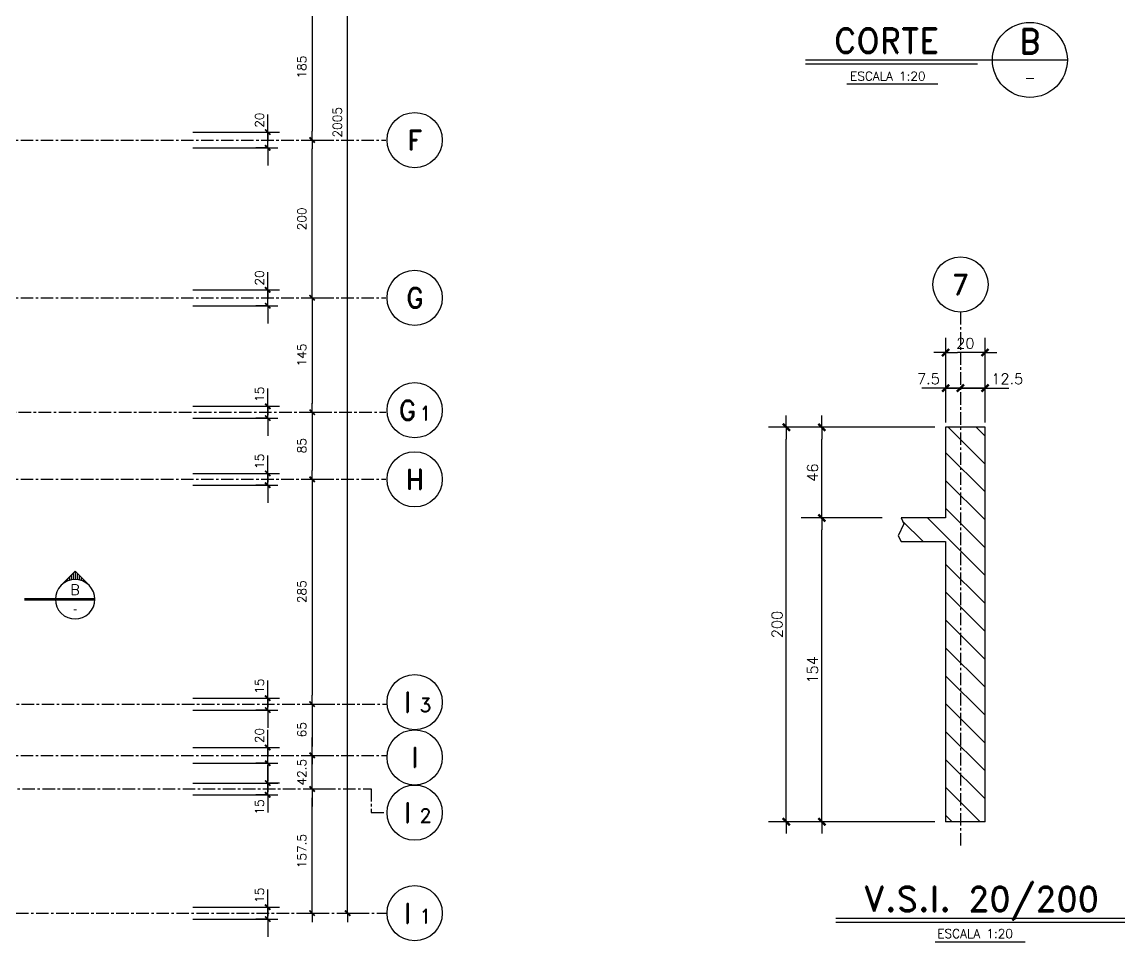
# Model space of a CAD drawing. Header units: millimetres. Extents: x -656237 to -652202, y 83238 to 86298.
# Drawn here: x -653600 to -652202, y 83792 to 84958 of the extents above; entities that cross this region are included whole.
import ezdxf
from ezdxf.enums import TextEntityAlignment as Align

# ---------------------------------------------------------------- set-up
doc = ezdxf.new("R2010")
doc.units = ezdxf.units.MM
doc.header["$LTSCALE"] = 0.5
doc.linetypes.add('CENTER', pattern=[50.8, 31.75, -6.35, 6.35, -6.35])
doc.linetypes.add('HIDDEN', pattern=[0.375, 0.25, -0.125])
for name, color, linetype in [('A-LINEA 015', 6, 'Continuous'), ('CONTORNOS', 3, 'Continuous'), ('CORTES', 5, 'Continuous'), ('COTAS', 5, 'Continuous'), ('Cotas2', 1, 'Continuous'), ('EJES', 1, 'CENTER'), ('HATCH2', 1, 'HIDDEN')]:
    doc.layers.add(name, color=color, linetype=linetype)
doc.styles.add('ROMAND', font='romand')
doc.styles.add('ROMANS', font='romans')
doc.styles.add('SIETE50', font='ROMAND.SHX', dxfattribs={"height": 31.5})
doc.styles.get("Standard").update_dxf_attribs({"font": 'techl___.ttf'})
doc.dimstyles.new('ING-50', dxfattribs={"dimscale": 5, "dimtxt": 2.25, "dimasz": 2.25, "dimexe": 3, "dimexo": 0, "dimgap": 1.5, "dimtad": 1, "dimdec": 1, "dimzin": 12, "dimdsep": 46, "dimtxsty": 'ROMANS', "dimblk1": 'TICK1', "dimblk2": 'TICK1', "dimsah": 1, "dimcen": 0.09, "dimclrd": 2, "dimclre": 1, "dimclrt": 3, "dimadec": 1, "dimazin": 3, "dimtfac": 1, "dimtdec": 1, "dimtix": 1, "dimtmove": 2, "dimatfit": 3, "dimfxl": 3, "dimtolj": 1, "dimtzin": 12, "dimarcsym": 0})
doc.dimstyles.new('ING20', dxfattribs={"dimscale": 50, "dimtxt": 0.27, "dimasz": 0.3, "dimexe": 0.3, "dimexo": 1, "dimgap": 0.1, "dimtad": 1, "dimlfac": 0.4, "dimzin": 12, "dimdsep": 46, "dimtxsty": 'ROMANS', "dimblk1": 'TICK1', "dimblk2": 'TICK1', "dimsah": 1, "dimcen": 0.09, "dimse1": 1, "dimse2": 1, "dimclrd": 2, "dimclre": 1, "dimclrt": 3, "dimadec": 0, "dimazin": 0, "dimtfac": 1, "dimtix": 1, "dimtmove": 2, "dimatfit": 3, "dimldrblk": 'TICK1', "dimfxl": 1, "dimtolj": 1, "dimtzin": 12, "dimarcsym": 0})

# ---------------------------------------------------------------- blocks, each defined once
blk = doc.blocks.new('EJE-1')
at = {"color": 3, "linetype": 'Continuous'}
blk.add_circle((0, 0), 35, dxfattribs=at)
at = {"color": 5, "linetype": 'Continuous', "style": 'ROMAND'}
blk.add_attdef('0', text='', height=25, dxfattribs=at).set_placement((0.2, 0), align=Align.MIDDLE)
blk = doc.blocks.new('TICK1')
at = {"color": 2}
for points in [[(0, 0), (-1, 0)], [(0, 0), (1, 0)]]:
    blk.add_lwpolyline(points, dxfattribs=at)
at = {"color": 2, "const_width": 0.2}
blk.add_lwpolyline([(-0.3, -0.3), (0.3, 0.3)], dxfattribs=at)
blk = doc.blocks.new('*D12')
at = {"layer": 'COTAS', "color": 2, "lineweight": -2}
for p, q in [((-653288.7, 84629.5), (-653288.7, 84640.8)), ((-653288.7, 84598.3), (-653288.7, 84618.3)), ((-653288.7, 84587), (-653288.7, 84575.8))]:
    blk.add_line(p, q, dxfattribs=at)
at = {"layer": 'COTAS', "color": 1, "lineweight": -2}
for p, q in [((-653288.7, 84618.3), (-653273.7, 84618.3)), ((-653288.7, 84598.3), (-653303.7, 84598.3))]:
    blk.add_line(p, q, dxfattribs=at)
at = {"layer": 'Defpoints', "color": 0}
for p in [(-653288.7, 84618.3), (-653288.7, 84618.3), (-653288.7, 84598.3)]:
    blk.add_point(p, dxfattribs=at)
at = {"layer": 'COTAS', "color": 2, "lineweight": -2, "xscale": 11.25, "yscale": 11.25, "zscale": 11.25}
for p, rotation in [((-653288.7, 84618.3), 270), ((-653288.7, 84598.3), 90)]:
    blk.add_blockref('TICK1', p, dxfattribs=dict(at, rotation=rotation))
at = {"layer": 'COTAS', "color": 3, "insert": (-653299.2, 84633.5), "char_height": 11.25, "attachment_point": 5, "rotation": 90, "style": 'ROMANS'}
blk.add_mtext('\\A1;20', dxfattribs=at)
blk = doc.blocks.new('*D13')
at = {"layer": 'COTAS', "color": 2, "lineweight": -2}
for p, q in [((-653288.7, 84049.5), (-653288.7, 84060.8)), ((-653288.7, 84018.3), (-653288.7, 84038.3)), ((-653288.7, 84007), (-653288.7, 83995.8))]:
    blk.add_line(p, q, dxfattribs=at)
at = {"layer": 'COTAS', "color": 1, "lineweight": -2}
for p, q in [((-653288.7, 84038.3), (-653273.7, 84038.3)), ((-653288.7, 84018.3), (-653303.7, 84018.3))]:
    blk.add_line(p, q, dxfattribs=at)
at = {"layer": 'Defpoints', "color": 0}
for p in [(-653288.7, 84038.3), (-653288.7, 84038.3), (-653288.7, 84018.3)]:
    blk.add_point(p, dxfattribs=at)
at = {"layer": 'COTAS', "color": 2, "lineweight": -2, "xscale": 11.25, "yscale": 11.25, "zscale": 11.25}
for p, rotation in [((-653288.7, 84038.3), 270), ((-653288.7, 84018.3), 90)]:
    blk.add_blockref('TICK1', p, dxfattribs=dict(at, rotation=rotation))
at = {"layer": 'COTAS', "color": 3, "insert": (-653299.2, 84053.5), "char_height": 11.25, "attachment_point": 5, "rotation": 90, "style": 'ROMANS'}
blk.add_mtext('\\A1;20', dxfattribs=at)
blk = doc.blocks.new('*D21')
at = {"layer": 'COTAS', "color": 1, "lineweight": -2}
for p, q in [((-653236.9, 84463.3), (-653217.4, 84463.3)), ((-653236.9, 84378.3), (-653217.4, 84378.3))]:
    blk.add_line(p, q, dxfattribs=at)
at = {"layer": 'COTAS', "color": 2, "lineweight": -2}
blk.add_line((-653232.4, 84452), (-653232.4, 84389.5), dxfattribs=at)
at = {"layer": 'Defpoints', "color": 0}
for p in [(-653236.9, 84463.3), (-653236.9, 84378.3), (-653232.4, 84378.3)]:
    blk.add_point(p, dxfattribs=at)
at = {"layer": 'COTAS', "color": 2, "lineweight": -2, "xscale": 11.25, "yscale": 11.25, "zscale": 11.25}
for p, rotation in [((-653232.4, 84463.3), 90), ((-653232.4, 84378.3), 270)]:
    blk.add_blockref('TICK1', p, dxfattribs=dict(at, rotation=rotation))
at = {"layer": 'COTAS', "color": 3, "insert": (-653245.5, 84420.8), "char_height": 11.25, "attachment_point": 5, "rotation": 90, "style": 'ROMANS'}
blk.add_mtext('\\A1;85', dxfattribs=at)
blk = doc.blocks.new('*D22')
at = {"layer": 'COTAS', "color": 1, "lineweight": -2}
for p, q in [((-653236.9, 84093.3), (-653217.4, 84093.3)), ((-653236.9, 84028.3), (-653217.4, 84028.3))]:
    blk.add_line(p, q, dxfattribs=at)
at = {"layer": 'COTAS', "color": 2, "lineweight": -2}
blk.add_line((-653232.4, 84082), (-653232.4, 84039.5), dxfattribs=at)
at = {"layer": 'Defpoints', "color": 0}
for p in [(-653236.9, 84093.3), (-653236.9, 84028.3), (-653232.4, 84028.3)]:
    blk.add_point(p, dxfattribs=at)
at = {"layer": 'COTAS', "color": 2, "lineweight": -2, "xscale": 11.25, "yscale": 11.25, "zscale": 11.25}
for p, rotation in [((-653232.4, 84093.3), 90), ((-653232.4, 84028.3), 270)]:
    blk.add_blockref('TICK1', p, dxfattribs=dict(at, rotation=rotation))
at = {"layer": 'COTAS', "color": 3, "insert": (-653245.5, 84060.8), "char_height": 11.25, "attachment_point": 5, "rotation": 90, "style": 'ROMANS'}
blk.add_mtext('\\A1;65', dxfattribs=at)
blk = doc.blocks.new('*D23')
at = {"layer": 'COTAS', "color": 2, "lineweight": -2}
for p, q in [((-653232.4, 84039.5), (-653232.4, 84050.8)), ((-653232.4, 83985.8), (-653232.4, 84028.3)), ((-653232.4, 83974.5), (-653232.4, 83963.3))]:
    blk.add_line(p, q, dxfattribs=at)
at = {"layer": 'COTAS', "color": 1, "lineweight": -2}
for p, q in [((-653236.9, 84028.3), (-653217.4, 84028.3)), ((-653236.9, 83985.8), (-653217.4, 83985.8))]:
    blk.add_line(p, q, dxfattribs=at)
at = {"layer": 'Defpoints', "color": 0}
for p in [(-653236.9, 84028.3), (-653232.4, 84028.3), (-653236.9, 83985.8)]:
    blk.add_point(p, dxfattribs=at)
at = {"layer": 'COTAS', "color": 2, "lineweight": -2, "xscale": 11.25, "yscale": 11.25, "zscale": 11.25}
for p, rotation in [((-653232.4, 84028.3), 270), ((-653232.4, 83985.8), 90)]:
    blk.add_blockref('TICK1', p, dxfattribs=dict(at, rotation=rotation))
at = {"layer": 'COTAS', "color": 3, "insert": (-653245.5, 84007), "char_height": 11.25, "attachment_point": 5, "rotation": 90, "style": 'ROMANS'}
blk.add_mtext('\\A1;42.5', dxfattribs=at)
blk = doc.blocks.new('*D24')
at = {"layer": 'COTAS', "color": 1, "lineweight": -2}
for p, q in [((-653191.9, 85833.3), (-653172.4, 85833.3)), ((-653191.9, 83828.3), (-653172.4, 83828.3))]:
    blk.add_line(p, q, dxfattribs=at)
at = {"layer": 'COTAS', "color": 2, "lineweight": -2}
blk.add_line((-653187.4, 83839.5), (-653187.4, 85822), dxfattribs=at)
at = {"layer": 'Defpoints', "color": 0}
for p in [(-653191.9, 85833.3), (-653187.4, 85833.3), (-653191.9, 83828.3)]:
    blk.add_point(p, dxfattribs=at)
at = {"layer": 'COTAS', "color": 2, "lineweight": -2, "xscale": 11.25, "yscale": 11.25, "zscale": 11.25}
for p, rotation in [((-653187.4, 85833.3), 90), ((-653187.4, 83828.3), 270)]:
    blk.add_blockref('TICK1', p, dxfattribs=dict(at, rotation=rotation))
at = {"layer": 'COTAS', "color": 3, "insert": (-653200.5, 84830.8), "char_height": 11.25, "attachment_point": 5, "rotation": 90, "style": 'ROMANS'}
blk.add_mtext('\\A1;2005', dxfattribs=at)
blk = doc.blocks.new('eje-3')
at = {"color": 3, "linetype": 'Continuous'}
blk.add_circle((0, 0), 35, dxfattribs=at)
at = {"color": 5, "linetype": 'Continuous', "style": 'ROMAND'}
for height, p in [(25, (-9.2, 0)), (18, (13.7, -3.6))]:
    blk.add_attdef('0', text='', height=height, dxfattribs=at).set_placement(p, align=Align.MIDDLE)
blk = doc.blocks.new('*D86')
at = {"layer": 'COTAS', "color": 2, "lineweight": -2}
for p, q in [((-653288.7, 84397), (-653288.7, 84408.3)), ((-653288.7, 84370.8), (-653288.7, 84385.8)), ((-653288.7, 84359.5), (-653288.7, 84348.3))]:
    blk.add_line(p, q, dxfattribs=at)
at = {"layer": 'COTAS', "color": 1, "lineweight": -2}
for p, q in [((-653288.7, 84385.8), (-653273.7, 84385.8)), ((-653288.7, 84370.8), (-653303.7, 84370.8))]:
    blk.add_line(p, q, dxfattribs=at)
at = {"layer": 'Defpoints', "color": 0}
for p in [(-653288.7, 84385.8), (-653288.7, 84385.8), (-653288.7, 84370.8)]:
    blk.add_point(p, dxfattribs=at)
at = {"layer": 'COTAS', "color": 2, "lineweight": -2, "xscale": 11.25, "yscale": 11.25, "zscale": 11.25}
for p, rotation in [((-653288.7, 84385.8), 270), ((-653288.7, 84370.8), 90)]:
    blk.add_blockref('TICK1', p, dxfattribs=dict(at, rotation=rotation))
at = {"layer": 'COTAS', "color": 3, "insert": (-653299.2, 84401), "char_height": 11.25, "attachment_point": 5, "rotation": 90, "style": 'ROMANS'}
blk.add_mtext('\\A1;15', dxfattribs=at)
blk = doc.blocks.new('*D103')
at = {"layer": 'COTAS', "color": 2, "lineweight": -2}
for p, q in [((-653288.7, 83847), (-653288.7, 83858.3)), ((-653288.7, 83820.8), (-653288.7, 83835.8)), ((-653288.7, 83809.5), (-653288.7, 83798.3))]:
    blk.add_line(p, q, dxfattribs=at)
at = {"layer": 'COTAS', "color": 1, "lineweight": -2}
for p, q in [((-653288.7, 83835.8), (-653273.7, 83835.8)), ((-653288.7, 83820.8), (-653303.7, 83820.8))]:
    blk.add_line(p, q, dxfattribs=at)
at = {"layer": 'Defpoints', "color": 0}
for p in [(-653288.7, 83835.8), (-653288.7, 83835.8), (-653288.7, 83820.8)]:
    blk.add_point(p, dxfattribs=at)
at = {"layer": 'COTAS', "color": 2, "lineweight": -2, "xscale": 11.25, "yscale": 11.25, "zscale": 11.25}
for p, rotation in [((-653288.7, 83835.8), 270), ((-653288.7, 83820.8), 90)]:
    blk.add_blockref('TICK1', p, dxfattribs=dict(at, rotation=rotation))
at = {"layer": 'COTAS', "color": 3, "insert": (-653299.2, 83851), "char_height": 11.25, "attachment_point": 5, "rotation": 90, "style": 'ROMANS'}
blk.add_mtext('\\A1;15', dxfattribs=at)
blk = doc.blocks.new('*D116')
at = {"layer": 'COTAS', "color": 1, "lineweight": -2}
for p, q in [((-653236.9, 84993.3), (-653217.4, 84993.3)), ((-653236.9, 84808.3), (-653217.4, 84808.3))]:
    blk.add_line(p, q, dxfattribs=at)
at = {"layer": 'COTAS', "color": 2, "lineweight": -2}
blk.add_line((-653232.4, 84982), (-653232.4, 84819.5), dxfattribs=at)
at = {"layer": 'Defpoints', "color": 0}
for p in [(-653236.9, 84993.3), (-653236.9, 84808.3), (-653232.4, 84808.3)]:
    blk.add_point(p, dxfattribs=at)
at = {"layer": 'COTAS', "color": 2, "lineweight": -2, "xscale": 11.25, "yscale": 11.25, "zscale": 11.25}
for p, rotation in [((-653232.4, 84993.3), 90), ((-653232.4, 84808.3), 270)]:
    blk.add_blockref('TICK1', p, dxfattribs=dict(at, rotation=rotation))
at = {"layer": 'COTAS', "color": 3, "insert": (-653245.5, 84900.8), "char_height": 11.25, "attachment_point": 5, "rotation": 90, "style": 'ROMANS'}
blk.add_mtext('\\A1;185', dxfattribs=at)
blk = doc.blocks.new('*D131')
at = {"layer": 'COTAS', "color": 1, "lineweight": -2}
for p, q in [((-653236.9, 83985.8), (-653217.4, 83985.8)), ((-653236.9, 83828.3), (-653217.4, 83828.3))]:
    blk.add_line(p, q, dxfattribs=at)
at = {"layer": 'COTAS', "color": 2, "lineweight": -2}
blk.add_line((-653232.4, 83839.5), (-653232.4, 83974.5), dxfattribs=at)
at = {"layer": 'Defpoints', "color": 0}
for p in [(-653236.9, 83985.8), (-653232.4, 83985.8), (-653236.9, 83828.3)]:
    blk.add_point(p, dxfattribs=at)
at = {"layer": 'COTAS', "color": 2, "lineweight": -2, "xscale": 11.25, "yscale": 11.25, "zscale": 11.25}
for p, rotation in [((-653232.4, 83985.8), 90), ((-653232.4, 83828.3), 270)]:
    blk.add_blockref('TICK1', p, dxfattribs=dict(at, rotation=rotation))
at = {"layer": 'COTAS', "color": 3, "insert": (-653245.5, 83907), "char_height": 11.25, "attachment_point": 5, "rotation": 90, "style": 'ROMANS'}
blk.add_mtext('\\A1;157.5', dxfattribs=at)
blk = doc.blocks.new('*D136')
at = {"layer": 'COTAS', "color": 1, "lineweight": -2}
for p, q in [((-653236.9, 84378.3), (-653217.4, 84378.3)), ((-653236.9, 84093.3), (-653217.4, 84093.3))]:
    blk.add_line(p, q, dxfattribs=at)
at = {"layer": 'COTAS', "color": 2, "lineweight": -2}
blk.add_line((-653232.4, 84367), (-653232.4, 84104.5), dxfattribs=at)
at = {"layer": 'Defpoints', "color": 0}
for p in [(-653236.9, 84378.3), (-653236.9, 84093.3), (-653232.4, 84093.3)]:
    blk.add_point(p, dxfattribs=at)
at = {"layer": 'COTAS', "color": 2, "lineweight": -2, "xscale": 11.25, "yscale": 11.25, "zscale": 11.25}
for p, rotation in [((-653232.4, 84378.3), 90), ((-653232.4, 84093.3), 270)]:
    blk.add_blockref('TICK1', p, dxfattribs=dict(at, rotation=rotation))
at = {"layer": 'COTAS', "color": 3, "insert": (-653245.5, 84235.8), "char_height": 11.25, "attachment_point": 5, "rotation": 90, "style": 'ROMANS'}
blk.add_mtext('\\A1;285', dxfattribs=at)
blk = doc.blocks.new('*D137')
at = {"layer": 'COTAS', "color": 2, "lineweight": -2}
for p, q in [((-653288.7, 84112), (-653288.7, 84123.3)), ((-653288.7, 84085.8), (-653288.7, 84100.8)), ((-653288.7, 84074.5), (-653288.7, 84063.3))]:
    blk.add_line(p, q, dxfattribs=at)
at = {"layer": 'COTAS', "color": 1, "lineweight": -2}
for p, q in [((-653288.7, 84100.8), (-653273.7, 84100.8)), ((-653288.7, 84085.8), (-653303.7, 84085.8))]:
    blk.add_line(p, q, dxfattribs=at)
at = {"layer": 'Defpoints', "color": 0}
for p in [(-653288.7, 84100.8), (-653288.7, 84100.8), (-653288.7, 84085.8)]:
    blk.add_point(p, dxfattribs=at)
at = {"layer": 'COTAS', "color": 2, "lineweight": -2, "xscale": 11.25, "yscale": 11.25, "zscale": 11.25}
for p, rotation in [((-653288.7, 84100.8), 270), ((-653288.7, 84085.8), 90)]:
    blk.add_blockref('TICK1', p, dxfattribs=dict(at, rotation=rotation))
at = {"layer": 'COTAS', "color": 3, "insert": (-653299.2, 84116), "char_height": 11.25, "attachment_point": 5, "rotation": 90, "style": 'ROMANS'}
blk.add_mtext('\\A1;15', dxfattribs=at)
blk = doc.blocks.new('*D138')
at = {"layer": 'COTAS', "color": 2, "lineweight": -2}
for p, q in [((-653288.7, 84004.5), (-653288.7, 84015.8)), ((-653288.7, 83978.3), (-653288.7, 83993.3)), ((-653288.7, 83967), (-653288.7, 83955.8))]:
    blk.add_line(p, q, dxfattribs=at)
at = {"layer": 'COTAS', "color": 1, "lineweight": -2}
for p, q in [((-653288.7, 83993.3), (-653273.7, 83993.3)), ((-653288.7, 83978.3), (-653303.7, 83978.3))]:
    blk.add_line(p, q, dxfattribs=at)
at = {"layer": 'Defpoints', "color": 0}
for p in [(-653288.7, 83993.3), (-653288.7, 83993.3), (-653288.7, 83978.3)]:
    blk.add_point(p, dxfattribs=at)
at = {"layer": 'COTAS', "color": 2, "lineweight": -2, "xscale": 11.25, "yscale": 11.25, "zscale": 11.25}
for p, rotation in [((-653288.7, 83993.3), 270), ((-653288.7, 83978.3), 90)]:
    blk.add_blockref('TICK1', p, dxfattribs=dict(at, rotation=rotation))
at = {"layer": 'COTAS', "color": 3, "insert": (-653299.2, 83962.9), "char_height": 11.25, "attachment_point": 5, "rotation": 90, "style": 'ROMANS'}
blk.add_mtext('\\A1;15', dxfattribs=at)
blk = doc.blocks.new('*D160')
at = {"layer": 'COTAS', "color": 1, "lineweight": -2}
for p, q in [((-653236.9, 84808.3), (-653217.4, 84808.3)), ((-653236.9, 84608.3), (-653217.4, 84608.3))]:
    blk.add_line(p, q, dxfattribs=at)
at = {"layer": 'COTAS', "color": 2, "lineweight": -2}
blk.add_line((-653232.4, 84619.5), (-653232.4, 84797), dxfattribs=at)
at = {"layer": 'Defpoints', "color": 0}
for p in [(-653236.9, 84808.3), (-653232.4, 84808.3), (-653236.9, 84608.3)]:
    blk.add_point(p, dxfattribs=at)
at = {"layer": 'COTAS', "color": 2, "lineweight": -2, "xscale": 11.25, "yscale": 11.25, "zscale": 11.25}
for p, rotation in [((-653232.4, 84808.3), 90), ((-653232.4, 84608.3), 270)]:
    blk.add_blockref('TICK1', p, dxfattribs=dict(at, rotation=rotation))
at = {"layer": 'COTAS', "color": 3, "insert": (-653245.5, 84708.3), "char_height": 11.25, "attachment_point": 5, "rotation": 90, "style": 'ROMANS'}
blk.add_mtext('\\A1;200', dxfattribs=at)
blk = doc.blocks.new('*D174')
at = {"layer": 'COTAS', "color": 1, "lineweight": -2}
for p, q in [((-653236.9, 84608.3), (-653217.4, 84608.3)), ((-653236.9, 84463.3), (-653217.4, 84463.3))]:
    blk.add_line(p, q, dxfattribs=at)
at = {"layer": 'COTAS', "color": 2, "lineweight": -2}
blk.add_line((-653232.4, 84597), (-653232.4, 84474.5), dxfattribs=at)
at = {"layer": 'Defpoints', "color": 0}
for p in [(-653236.9, 84608.3), (-653236.9, 84463.3), (-653232.4, 84463.3)]:
    blk.add_point(p, dxfattribs=at)
at = {"layer": 'COTAS', "color": 2, "lineweight": -2, "xscale": 11.25, "yscale": 11.25, "zscale": 11.25}
for p, rotation in [((-653232.4, 84608.3), 90), ((-653232.4, 84463.3), 270)]:
    blk.add_blockref('TICK1', p, dxfattribs=dict(at, rotation=rotation))
at = {"layer": 'COTAS', "color": 3, "insert": (-653245.5, 84535.8), "char_height": 11.25, "attachment_point": 5, "rotation": 90, "style": 'ROMANS'}
blk.add_mtext('\\A1;145', dxfattribs=at)
blk = doc.blocks.new('*D175')
at = {"layer": 'COTAS', "color": 2, "lineweight": -2}
for p, q in [((-653288.7, 84482), (-653288.7, 84493.3)), ((-653288.7, 84455.8), (-653288.7, 84470.8)), ((-653288.7, 84444.5), (-653288.7, 84433.3))]:
    blk.add_line(p, q, dxfattribs=at)
at = {"layer": 'COTAS', "color": 1, "lineweight": -2}
for p, q in [((-653288.7, 84470.8), (-653273.7, 84470.8)), ((-653288.7, 84455.8), (-653303.7, 84455.8))]:
    blk.add_line(p, q, dxfattribs=at)
at = {"layer": 'Defpoints', "color": 0}
for p in [(-653288.7, 84470.8), (-653288.7, 84470.8), (-653288.7, 84455.8)]:
    blk.add_point(p, dxfattribs=at)
at = {"layer": 'COTAS', "color": 2, "lineweight": -2, "xscale": 11.25, "yscale": 11.25, "zscale": 11.25}
for p, rotation in [((-653288.7, 84470.8), 270), ((-653288.7, 84455.8), 90)]:
    blk.add_blockref('TICK1', p, dxfattribs=dict(at, rotation=rotation))
at = {"layer": 'COTAS', "color": 3, "insert": (-653299.2, 84486), "char_height": 11.25, "attachment_point": 5, "rotation": 90, "style": 'ROMANS'}
blk.add_mtext('\\A1;15', dxfattribs=at)
blk = doc.blocks.new('t-corte')
at = {"color": 6}
for p, q in [((-169.7, -4.9), (162.3, -4.9)), ((-169.7, -9.9), (48.3, -9.9))]:
    blk.add_line(p, q, dxfattribs=at)
at = {"color": 3}
blk.add_line((-117.3, -35.3), (-1.8, -35.3), dxfattribs=at)
blk.add_circle((114.8, -4.9), 47.5, dxfattribs=at)
at = {"color": 6, "style": 'SIETE50'}
blk.add_text('CORTE', height=31.5, dxfattribs=at).set_placement((-133.4, 3.7))
blk.add_attdef('A', text='', height=31.5, dxfattribs=at).set_placement((114.9, 18.7), align=Align.MIDDLE_CENTER)
at = {"color": 3, "style": 'ROMANS'}
blk.add_attdef('ESCALA', (-113, -31.1), '', height=11.2, dxfattribs=at)
blk.add_attdef('-', text='', height=13, dxfattribs=at).set_placement((115, -27.7), align=Align.MIDDLE)
blk = doc.blocks.new('*X212')
at = {"color": 0}
for p, q in [((2580, 1328.2), (2580, 1330.4)), ((2582.5, 1329.2), (2582.5, 1332.9)), ((2585, 1329.9), (2585, 1335.4)), ((2587.5, 1330.3), (2587.5, 1337.9)), ((2590, 1330.5), (2590, 1340.4)), ((2592.5, 1330.4), (2592.5, 1338.9)), ((2595, 1330.1), (2595, 1336.4)), ((2597.5, 1329.5), (2597.5, 1333.9)), ((2600, 1328.6), (2600, 1331.4)), ((2602.5, 1327.4), (2602.5, 1328.9)), ((2575, 1325.1), (2575, 1325.4)), ((2577.5, 1326.9), (2577.5, 1327.9)), ((2605, 1325.9), (2605, 1326.4)), ((2607.5, 1323.8), (2607.5, 1323.9))]:
    blk.add_line(p, q, dxfattribs=at)
blk = doc.blocks.new('corte4')
at = {"color": 2, "linetype": 'Continuous'}
for p, q in [((0, 35.4), (-17.7, 17.7)), ((17.7, 17.7), (0, 35.4))]:
    blk.add_line(p, q, dxfattribs=at)
at = {"color": 2, "linetype": 'Continuous', "const_width": 3.5}
blk.add_lwpolyline([(25, 0), (-64.6, 0)], dxfattribs=at)
at = {"color": 1, "linetype": 'Continuous'}
blk.add_arc((0, 0), 25, 135, 45, dxfattribs=at)
at = {"color": 2, "linetype": 'Continuous'}
blk.add_arc((0, 0), 25, 45, 135, dxfattribs=at)
at = {"color": 2, "linetype": 'Continuous', "xscale": -1}
blk.add_blockref('*X212', (2590.5, -1305.5), dxfattribs=at)
at = {"color": 3, "linetype": 'Continuous', "style": 'ROMAND'}
blk.add_attdef('A', text='', height=13, dxfattribs=at).set_placement((0, 12), align=Align.MIDDLE)
at = {"color": 3, "linetype": 'Continuous'}
blk.add_attdef('-', text='', height=13, dxfattribs=at).set_placement((0, -12), align=Align.MIDDLE)
blk = doc.blocks.new('*D214')
at = {"layer": 'COTAS', "color": 2, "lineweight": -2}
for p, q in [((-653288.7, 84829.5), (-653288.7, 84840.8)), ((-653288.7, 84798.3), (-653288.7, 84818.3)), ((-653288.7, 84787), (-653288.7, 84775.8))]:
    blk.add_line(p, q, dxfattribs=at)
at = {"layer": 'COTAS', "color": 1, "lineweight": -2}
for p, q in [((-653288.7, 84818.3), (-653273.7, 84818.3)), ((-653288.7, 84798.3), (-653303.7, 84798.3))]:
    blk.add_line(p, q, dxfattribs=at)
at = {"layer": 'Defpoints', "color": 0}
for p in [(-653288.7, 84818.3), (-653288.7, 84818.3), (-653288.7, 84798.3)]:
    blk.add_point(p, dxfattribs=at)
at = {"layer": 'COTAS', "color": 2, "lineweight": -2, "xscale": 11.25, "yscale": 11.25, "zscale": 11.25}
for p, rotation in [((-653288.7, 84818.3), 270), ((-653288.7, 84798.3), 90)]:
    blk.add_blockref('TICK1', p, dxfattribs=dict(at, rotation=rotation))
at = {"layer": 'COTAS', "color": 3, "insert": (-653299.2, 84833.5), "char_height": 11.25, "attachment_point": 5, "rotation": 90, "style": 'ROMANS'}
blk.add_mtext('\\A1;20', dxfattribs=at)
blk = doc.blocks.new('*D222')
at = {"layer": 'COTAS', "color": 2, "lineweight": -2}
blk.add_line((-652586.4, 83959.2), (-652586.4, 84314.2), dxfattribs=at)
at = {"layer": 'Defpoints', "color": 0}
for p in [(-652586.4, 84329.2), (-652586.4, 84329.2), (-652586.4, 83944.2)]:
    blk.add_point(p, dxfattribs=at)
at = {"layer": 'COTAS', "color": 2, "lineweight": -2, "xscale": 15, "yscale": 15, "zscale": 15}
for p, rotation in [((-652586.4, 84329.2), 90), ((-652586.4, 83944.2), 270)]:
    blk.add_blockref('TICK1', p, dxfattribs=dict(at, rotation=rotation))
at = {"layer": 'COTAS', "color": 3, "insert": (-652598.1, 84136.7), "char_height": 13.5, "attachment_point": 5, "rotation": 90, "style": 'ROMANS'}
blk.add_mtext('\\A1;154', dxfattribs=at)
blk = doc.blocks.new('*D223')
at = {"layer": 'COTAS', "color": 2, "lineweight": -2}
blk.add_line((-652586.4, 84344.2), (-652586.4, 84429.2), dxfattribs=at)
at = {"layer": 'Defpoints', "color": 0}
for p in [(-652586.4, 84444.2), (-652586.4, 84444.2), (-652586.4, 84329.2)]:
    blk.add_point(p, dxfattribs=at)
at = {"layer": 'COTAS', "color": 2, "lineweight": -2, "xscale": 15, "yscale": 15, "zscale": 15}
for p, rotation in [((-652586.4, 84444.2), 90), ((-652586.4, 84329.2), 270)]:
    blk.add_blockref('TICK1', p, dxfattribs=dict(at, rotation=rotation))
at = {"layer": 'COTAS', "color": 3, "insert": (-652598.1, 84386.7), "char_height": 13.5, "attachment_point": 5, "rotation": 90, "style": 'ROMANS'}
blk.add_mtext('\\A1;46', dxfattribs=at)
blk = doc.blocks.new('*D224')
at = {"layer": 'COTAS', "color": 2, "lineweight": -2}
blk.add_line((-652631.4, 83959.2), (-652631.4, 84429.2), dxfattribs=at)
at = {"layer": 'Defpoints', "color": 0}
for p in [(-652631.4, 84444.2), (-652631.4, 84444.2), (-652631.4, 83944.2)]:
    blk.add_point(p, dxfattribs=at)
at = {"layer": 'COTAS', "color": 2, "lineweight": -2, "xscale": 15, "yscale": 15, "zscale": 15}
for p, rotation in [((-652631.4, 84444.2), 90), ((-652631.4, 83944.2), 270)]:
    blk.add_blockref('TICK1', p, dxfattribs=dict(at, rotation=rotation))
at = {"layer": 'COTAS', "color": 3, "insert": (-652643.1, 84194.2), "char_height": 13.5, "attachment_point": 5, "rotation": 90, "style": 'ROMANS'}
blk.add_mtext('\\A1;200', dxfattribs=at)
blk = doc.blocks.new('*D225')
at = {"layer": 'COTAS', "color": 2, "lineweight": -2}
blk.add_line((-652394.5, 84538.9), (-652414.5, 84538.9), dxfattribs=at)
at = {"layer": 'Defpoints', "color": 0}
for p in [(-652429.5, 84538.9), (-652429.5, 84538.9), (-652379.5, 84538.9)]:
    blk.add_point(p, dxfattribs=at)
at = {"layer": 'COTAS', "color": 2, "lineweight": -2, "xscale": 15, "yscale": 15, "zscale": 15, "rotation": 180}
blk.add_blockref('TICK1', (-652429.5, 84538.9), dxfattribs=at)
at = {"layer": 'COTAS', "color": 2, "lineweight": -2, "xscale": 15, "yscale": 15, "zscale": 15}
blk.add_blockref('TICK1', (-652379.5, 84538.9), dxfattribs=at)
at = {"layer": 'COTAS', "color": 3, "insert": (-652404.5, 84550.6), "char_height": 13.5, "attachment_point": 5, "style": 'ROMANS'}
blk.add_mtext('\\A1;20', dxfattribs=at)
blk = doc.blocks.new('*D226')
at = {"layer": 'COTAS', "color": 2, "lineweight": -2}
for p, q in [((-652444.5, 84493.9), (-652459.5, 84493.9)), ((-652410.7, 84493.9), (-652429.5, 84493.9)), ((-652395.7, 84493.9), (-652380.7, 84493.9))]:
    blk.add_line(p, q, dxfattribs=at)
at = {"layer": 'Defpoints', "color": 0}
for p in [(-652429.5, 84493.9), (-652429.5, 84493.9), (-652410.7, 84493.9)]:
    blk.add_point(p, dxfattribs=at)
at = {"layer": 'COTAS', "color": 2, "lineweight": -2, "xscale": 15, "yscale": 15, "zscale": 15}
blk.add_blockref('TICK1', (-652429.5, 84493.9), dxfattribs=at)
at = {"layer": 'COTAS', "color": 2, "lineweight": -2, "xscale": 15, "yscale": 15, "zscale": 15, "rotation": 180}
blk.add_blockref('TICK1', (-652410.7, 84493.9), dxfattribs=at)
at = {"layer": 'COTAS', "color": 3, "insert": (-652451.3, 84505.6), "char_height": 13.5, "attachment_point": 5, "style": 'ROMANS'}
blk.add_mtext('\\A1;7.5', dxfattribs=at)
blk = doc.blocks.new('*D227')
at = {"layer": 'COTAS', "color": 2, "lineweight": -2}
for p, q in [((-652425.7, 84493.9), (-652440.7, 84493.9)), ((-652379.5, 84493.9), (-652410.7, 84493.9)), ((-652364.5, 84493.9), (-652349.5, 84493.9))]:
    blk.add_line(p, q, dxfattribs=at)
at = {"layer": 'Defpoints', "color": 0}
for p in [(-652410.7, 84493.9), (-652410.7, 84493.9), (-652379.5, 84493.9)]:
    blk.add_point(p, dxfattribs=at)
at = {"layer": 'COTAS', "color": 2, "lineweight": -2, "xscale": 15, "yscale": 15, "zscale": 15}
blk.add_blockref('TICK1', (-652410.7, 84493.9), dxfattribs=at)
at = {"layer": 'COTAS', "color": 2, "lineweight": -2, "xscale": 15, "yscale": 15, "zscale": 15, "rotation": 180}
blk.add_blockref('TICK1', (-652379.5, 84493.9), dxfattribs=at)
at = {"layer": 'COTAS', "color": 3, "insert": (-652351.4, 84505.6), "char_height": 13.5, "attachment_point": 5, "style": 'ROMANS'}
blk.add_mtext('\\A1;12.5', dxfattribs=at)

msp = doc.modelspace()

# ---------------------------------------------------------------- hatches: boundary and pattern name
at = {"layer": 'HATCH2', "ltscale": 0.5}
h = msp.add_hatch(dxfattribs=at)
h.set_pattern_fill('_USER', color=256, scale=25, angle=135, style=0, pattern_type=0)
h.set_pattern_definition([(135, (0, 390.48), (-17.6776695, -17.6776695), [])])
h.paths.add_polyline_path([(-652489.759, 84306.744), (-652486.009, 84299.244), (-652429.454, 84299.244), (-652429.454, 83944.244), (-652379.454, 83944.244), (-652379.454, 84444.244), (-652429.454, 84444.244), (-652429.454, 84329.244), (-652486.009, 84329.244), (-652482.259, 84321.744)])
edge = h.paths.add_edge_path(flags=17)
edge.add_line((-652379.454, 84299.244), (-652379.454, 84329.244))

# ---------------------------------------------------------------- linework, layer by layer
at = {"color": 6}
for p, q in [((-652568.856, 83821.86), (-652202.222, 83821.86)), ((-652568.856, 83816.86), (-652202.222, 83816.86))]:
    msp.add_line(p, q, dxfattribs=at)
at = {"color": 3}
msp.add_line((-652442.686, 83791.829), (-652328.59, 83791.829), dxfattribs=at)
at = {"layer": 'CORTES', "color": 7, "ltscale": 0.5}
for p, q in [((-652379.454, 84444.244), (-652429.454, 84444.244)), ((-652429.454, 84444.244), (-652429.454, 84329.244)), ((-652379.454, 83944.244), (-652379.454, 84444.244)), ((-652482.259, 84321.744), (-652489.759, 84306.744)), ((-652429.454, 84329.244), (-652486.009, 84329.244)), ((-652486.009, 84329.244), (-652482.259, 84321.744)), ((-652379.454, 84299.244), (-652379.454, 84329.244)), ((-652379.454, 84329.244), (-652379.454, 84329.244)), ((-652489.759, 84306.744), (-652486.009, 84299.244)), ((-652486.009, 84299.244), (-652429.454, 84299.244)), ((-652429.454, 84299.244), (-652429.454, 83944.244)), ((-652379.454, 83944.244), (-652429.454, 83944.244))]:
    msp.add_line(p, q, dxfattribs=at)
at = {"layer": 'Cotas2'}
for p, q in [((-653383.715, 84818.253), (-653275.719, 84818.253)), ((-653383.715, 84798.253), (-653275.719, 84798.253)), ((-653383.715, 84618.253), (-653275.719, 84618.253)), ((-653383.715, 84598.253), (-653275.719, 84598.253)), ((-653383.715, 84470.753), (-653275.719, 84470.753)), ((-653383.715, 84455.753), (-653275.719, 84455.753)), ((-652443.364, 84444.244), (-652654.164, 84444.244)), ((-653383.715, 84385.753), (-653275.719, 84385.753)), ((-653383.715, 84370.753), (-653275.719, 84370.753)), ((-652509.889, 84329.244), (-652612.66, 84329.244)), ((-653383.715, 84100.753), (-653275.719, 84100.753)), ((-653383.715, 84085.753), (-653275.719, 84085.753)), ((-653383.715, 84038.253), (-653275.719, 84038.253)), ((-653383.715, 84018.253), (-653275.719, 84018.253)), ((-653383.715, 83993.253), (-653275.719, 83993.253)), ((-653383.715, 83978.253), (-653275.719, 83978.253)), ((-652443.364, 83944.244), (-652654.164, 83944.244)), ((-653383.715, 83835.753), (-653275.719, 83835.753)), ((-653383.715, 83820.753), (-653275.719, 83820.753))]:
    msp.add_line(p, q, dxfattribs=at)
for points in [[(-652429.454, 84557.636), (-652429.454, 84450.446)], [(-652379.454, 84450.446), (-652379.454, 84557.636)]]:
    msp.add_lwpolyline(points, dxfattribs=at)
at = {"layer": 'EJES'}
for p, q in [((-656167.215, 84808.253), (-653139.035, 84808.253)), ((-656167.215, 84608.253), (-653139.035, 84608.253)), ((-652410.704, 84590.178), (-652410.704, 83910.824)), ((-654468.036, 84463.253), (-653139.035, 84463.253)), ((-656167.215, 84378.253), (-653139.035, 84378.253)), ((-653702.227, 84093.253), (-653137.403, 84093.253)), ((-656167.215, 84028.253), (-653137.403, 84028.253)), ((-654513.999, 83985.753), (-653157.403, 83985.753)), ((-654547.463, 83828.253), (-653137.403, 83828.253))]:
    msp.add_line(p, q, dxfattribs=at)
msp.add_lwpolyline([(-653157.403, 83985.753), (-653157.403, 83955.753), (-653137.403, 83955.753)], dxfattribs=at)

# ---------------------------------------------------------------- block references
at = {"layer": 'A-LINEA 015', "ltscale": 0.5}
for p, values in [((-653102.403, 84808.253), {'0': 'F'}), ((-652410.704, 84625.178), {'0': '7'}), ((-653102.403, 84608.253), {'0': 'G'}), ((-653102.403, 84378.253), {'0': 'H'}), ((-653102.403, 84025.753), {'0': 'I'})]:
    msp.add_blockref('EJE-1', p, dxfattribs=at).add_auto_attribs(values)
ref = msp.add_blockref('eje-3', (-653102.403, 84465.753), dxfattribs=at)
ref.add_attrib('0', 'G', dxfattribs={"layer": '0', "color": 5, "linetype": 'Continuous', "height": 25, "style": 'ROMAND'}).set_placement((-653111.594, 84465.753), align=Align.MIDDLE)
ref.add_attrib('0', '1', dxfattribs={"layer": '0', "color": 5, "linetype": 'Continuous', "height": 18, "style": 'ROMAND'}).set_placement((-653088.717, 84462.17), align=Align.MIDDLE)
ref = msp.add_blockref('eje-3', (-653102.403, 84095.753), dxfattribs=at)
ref.add_attrib('0', 'I', dxfattribs={"layer": '0', "color": 5, "linetype": 'Continuous', "height": 25, "style": 'ROMAND'}).set_placement((-653111.594, 84095.753), align=Align.MIDDLE)
ref.add_attrib('0', '3', dxfattribs={"layer": '0', "color": 5, "linetype": 'Continuous', "height": 18, "style": 'ROMAND'}).set_placement((-653088.717, 84092.171), align=Align.MIDDLE)
ref = msp.add_blockref('eje-3', (-653102.403, 83955.753), dxfattribs=at)
ref.add_attrib('0', 'I', dxfattribs={"layer": '0', "color": 5, "linetype": 'Continuous', "height": 25, "style": 'ROMAND'}).set_placement((-653111.594, 83955.753), align=Align.MIDDLE)
ref.add_attrib('0', '2', dxfattribs={"layer": '0', "color": 5, "linetype": 'Continuous', "height": 18, "style": 'ROMAND'}).set_placement((-653088.717, 83952.17), align=Align.MIDDLE)
ref = msp.add_blockref('eje-3', (-653102.403, 83828.253), dxfattribs=at)
ref.add_attrib('0', 'I', dxfattribs={"layer": '0', "color": 5, "linetype": 'Continuous', "height": 25, "style": 'ROMAND'}).set_placement((-653111.594, 83828.253), align=Align.MIDDLE)
ref.add_attrib('0', '1', dxfattribs={"layer": '0', "color": 5, "linetype": 'Continuous', "height": 18, "style": 'ROMAND'}).set_placement((-653088.717, 83824.67), align=Align.MIDDLE)
at = {"layer": 'CONTORNOS', "ltscale": 0.5}
msp.add_blockref('corte4', (-653532.806, 84226.198), dxfattribs=at).add_auto_attribs({'-': '-', 'A': 'B'})
at = {"layer": 'CORTES', "ltscale": 0.5}
msp.add_blockref('t-corte', (-652437.516, 84914.774), dxfattribs=at).add_auto_attribs({'ESCALA': 'ESCALA 1:20', 'A': 'B', '-': '-'})

# ---------------------------------------------------------------- texts
at = {"color": 6, "style": 'SIETE50'}
msp.add_text('V.S.I. 20/200', height=31.5, dxfattribs=at).set_placement((-652384.215, 83830.442), align=Align.CENTER)
at = {"color": 3, "style": 'ROMANS'}
msp.add_text('ESCALA 1:20', height=11.25, dxfattribs=at).set_placement((-652440.086, 83796.782))

# ---------------------------------------------------------------- dimensions: what is measured, and where the dimension line sits
at = {"layer": 'COTAS'}
for base, p1, p2, angle, dimstyle, picture, middle in [((-653187.403, 85833.253), (-653191.903, 83828.253), (-653191.903, 85833.253), 90, 'ING-50', '*D24', (-653200.528, 84830.753)), ((-653232.403, 84808.253), (-653236.903, 84993.253), (-653236.903, 84808.253), 270, 'ING-50', '*D116', (-653245.528, 84900.753)), ((-653232.403, 84808.253), (-653236.903, 84608.253), (-653236.903, 84808.253), 90, 'ING-50', '*D160', (-653245.528, 84708.253)), ((-653232.403, 84463.253), (-653236.903, 84608.253), (-653236.903, 84463.253), 270, 'ING-50', '*D174', (-653245.528, 84535.753)), ((-652429.454, 84538.889), (-652379.454, 84538.889), (-652429.454, 84538.889), 180, 'ING20', '*D225', (-652404.454, 84550.639)), ((-653232.403, 84378.253), (-653236.903, 84463.253), (-653236.903, 84378.253), 270, 'ING-50', '*D21', (-653245.528, 84420.753)), ((-652631.392, 84444.244), (-652631.392, 83944.244), (-652631.392, 84444.244), 90, 'ING20', '*D224', (-652643.142, 84194.244)), ((-652586.392, 84444.244), (-652586.392, 84329.244), (-652586.392, 84444.244), 90, 'ING20', '*D223', (-652598.142, 84386.744)), ((-653232.403, 84093.253), (-653236.903, 84378.253), (-653236.903, 84093.253), 270, 'ING-50', '*D136', (-653245.528, 84235.753)), ((-652586.392, 84329.244), (-652586.392, 83944.244), (-652586.392, 84329.244), 90, 'ING20', '*D222', (-652598.142, 84136.744)), ((-653232.403, 84028.253), (-653236.903, 84093.253), (-653236.903, 84028.253), 270, 'ING-50', '*D22', (-653245.528, 84060.753)), ((-653232.403, 84028.253), (-653236.903, 83985.753), (-653236.903, 84028.253), 90, 'ING-50', '*D23', (-653245.528, 84007.003)), ((-653232.403, 83985.753), (-653236.903, 83828.253), (-653236.903, 83985.753), 90, 'ING-50', '*D131', (-653245.528, 83907.003))]:
    dim = msp.add_linear_dim(base=base, p1=p1, p2=p2, angle=angle, dimstyle=dimstyle, dxfattribs=at)
    dim.commit()
    dim.dimension.update_dxf_attribs({"geometry": picture, "text_midpoint": middle})
for base, p1, p2, angle, dimstyle, picture, middle in [((-653288.715, 84818.253), (-653288.715, 84798.253), (-653288.715, 84818.253), 90, 'ING-50', '*D214', (-653299.161, 84833.458)), ((-653288.715, 84618.253), (-653288.715, 84598.253), (-653288.715, 84618.253), 90, 'ING-50', '*D12', (-653299.161, 84633.458)), ((-652429.454, 84493.889), (-652410.704, 84493.889), (-652429.454, 84493.889), 180, 'ING20', '*D226', (-652451.337, 84505.639)), ((-652410.704, 84493.889), (-652379.454, 84493.889), (-652410.704, 84493.889), 180, 'ING20', '*D227', (-652351.394, 84505.639)), ((-653288.715, 84470.753), (-653288.715, 84455.753), (-653288.715, 84470.753), 90, 'ING-50', '*D175', (-653299.161, 84485.958)), ((-653288.715, 84385.753), (-653288.715, 84370.753), (-653288.715, 84385.753), 90, 'ING-50', '*D86', (-653299.161, 84400.958)), ((-653288.715, 84100.753), (-653288.715, 84085.753), (-653288.715, 84100.753), 90, 'ING-50', '*D137', (-653299.161, 84115.958)), ((-653288.715, 84038.253), (-653288.715, 84018.253), (-653288.715, 84038.253), 90, 'ING-50', '*D13', (-653299.161, 84053.458)), ((-653288.715, 83993.253), (-653288.715, 83978.253), (-653288.715, 83993.253), 90, 'ING-50', '*D138', (-653299.161, 83962.904)), ((-653288.715, 83835.753), (-653288.715, 83820.753), (-653288.715, 83835.753), 90, 'ING-50', '*D103', (-653299.161, 83850.958))]:
    dim = msp.add_linear_dim(base=base, p1=p1, p2=p2, angle=angle, dimstyle=dimstyle, dxfattribs=at)
    dim.commit()
    dim.dimension.update_dxf_attribs({"geometry": picture, "text_midpoint": middle, "dimtype": 160})

doc.saveas('drawing.dxf')
